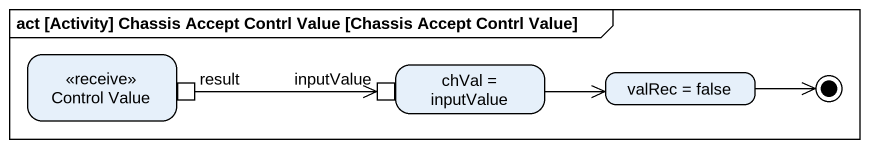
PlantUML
@startuml
mainframe act [Activity] Chassis Accept Contrl Value [Chassis Accept Contrl Value]
hide empty description
state "Control Value" as Control_Value <<receive>> {
  state result <<outputPin>>
}
state "chVal = inputValue" as chVal_inputValue {
  state inputValue <<inputPin>>
}
state "valRec = false" as valRec_false
chVal_inputValue -right-> valRec_false
result -right-> inputValue
valRec_false -right-> [*]
@enduml
